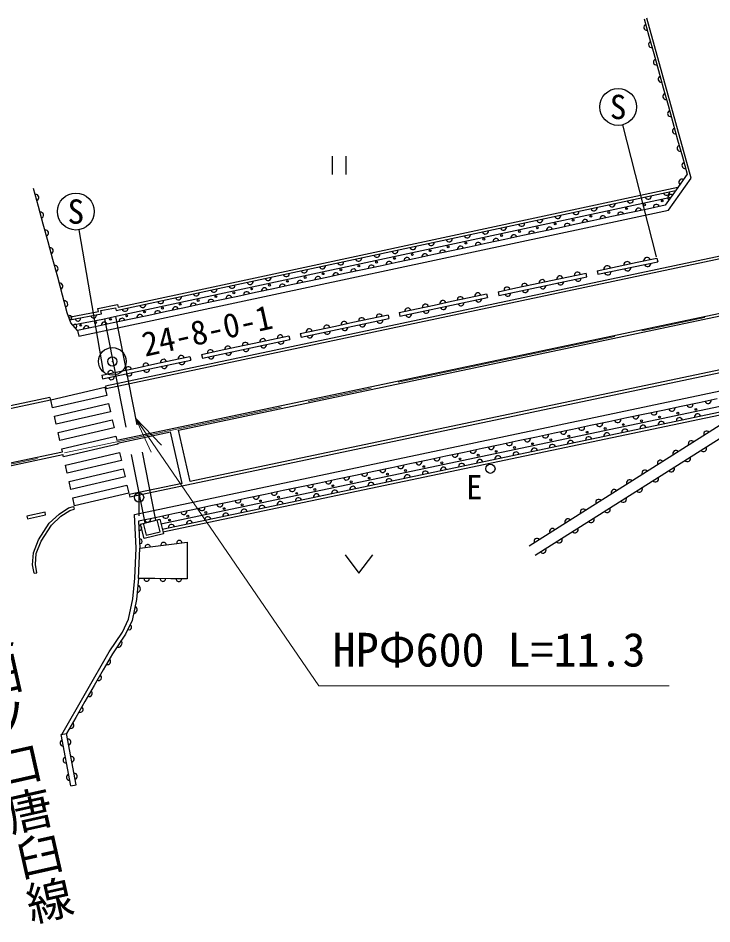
# Model space of a CAD drawing. Units: millimetres, scale not verified. Extents: x 40000 to 680000, y 20000 to 380000.
# Drawn here: x 124885 to 162520, y 263235 to 312375 of the extents above; entities that cross this region are included whole.
import ezdxf
from ezdxf.enums import TextEntityAlignment as Align

# ---------------------------------------------------------------- set-up
doc = ezdxf.new("R2010")
doc.units = ezdxf.units.MM
doc.header["$LTSCALE"] = 1000
doc.header["$PDMODE"] = 32
doc.header["$PDSIZE"] = 500
doc.linetypes.add('CHAIN', pattern=[18.5, 12, -1.5, 3.5, -1.5])
doc.linetypes.add('DASHED', pattern=[7.5, 6, -1.5])
for name, color, linetype, lineweight in [('M-BGD', 7, 'Continuous', 25), ('M-BGD-EXST', 7, 'Continuous', 25), ('M-BMK', 2, 'CHAIN', 13), ('M-BMK-HTXT', 7, 'Continuous', 13), ('M-BMK-SRVR', 3, 'Continuous', 25), ('M-STR-HTXT', 7, 'Continuous', 13), ('M-STR-STRC', 7, 'Continuous', 25)]:
    doc.layers.add(name, color=color, linetype=linetype, lineweight=lineweight)
doc.layers.add('M-OTRS', color=6, linetype='Continuous')
doc.styles.add('@ＭＳ ゴシック', font='')
doc.styles.add('ＭＳ ゴシック', font='')
doc.styles.get('@ＭＳ ゴシック').set_extended_font_data('@MS Gothic')
doc.styles.get('ＭＳ ゴシック').set_extended_font_data('MS Gothic')

# ---------------------------------------------------------------- blocks, each defined once
blk = doc.blocks.new('open_arrow')
at = {"color": 0, "linetype": 'Continuous', "lineweight": -2}
blk.add_lwpolyline([(7.5, 1.25), (0, 0), (7.5, -1.25)], dxfattribs=at)

msp = doc.modelspace()

# ---------------------------------------------------------------- linework, layer by layer
at = {"layer": 'M-BGD'}
for p, q in [((158848, 312338), (159106, 311401)), ((161390, 303688), (158992, 312375)), ((159106, 311401), (159365, 310464)), ((159365, 310464), (159624, 309527)), ((159624, 309527), (159882, 308590)), ((159882, 308590), (160141, 307653)), ((160141, 307653), (160399, 306717)), ((160399, 306717), (160658, 305780)), ((160658, 305780), (160917, 304843)), ((160917, 304843), (161175, 303906)), ((161175, 303906), (160582, 303064)), ((135965, 297907), (160676, 303196)), ((125989, 302163), (125728, 303125)), ((135997, 297760), (160549, 303015)), ((160582, 303064), (159989, 302222)), ((136059, 297467), (160294, 302654)), ((159989, 302222), (159023, 302016)), ((126250, 301201), (125989, 302163)), ((131206, 285439), (209803, 302068)), ((158057, 301810), (157091, 301604)), ((159023, 302016), (158057, 301810)), ((156124, 301398), (155158, 301192)), ((157091, 301604), (156124, 301398)), ((126511, 300238), (126250, 301201)), ((153226, 300780), (152260, 300574)), ((154192, 300986), (153226, 300780)), ((155158, 301192), (154192, 300986)), ((151294, 300368), (150328, 300162)), ((152260, 300574), (151294, 300368)), ((126772, 299276), (126511, 300238)), ((149362, 299956), (148396, 299750)), ((150328, 300162), (149362, 299956)), ((127033, 298313), (126772, 299276)), ((146463, 299338), (145497, 299132)), ((147429, 299544), (146463, 299338)), ((148396, 299750), (147429, 299544)), ((158458, 299128), (159541, 299355)), ((159540, 299353), (159581, 299157)), ((144531, 298926), (143565, 298720)), ((145497, 299132), (144531, 298926)), ((156292, 298673), (157375, 298900)), ((156332, 298475), (159581, 299157)), ((157375, 298900), (158458, 299128)), ((127294, 297351), (127033, 298313)), ((141633, 298308), (140667, 298102)), ((142599, 298514), (141633, 298308)), ((143565, 298720), (142599, 298514)), ((150969, 297335), (155739, 298345)), ((153790, 298139), (154744, 298341)), ((154744, 298341), (155698, 298543)), ((155739, 298345), (155698, 298541)), ((156291, 298671), (156332, 298475)), ((139701, 297896), (138734, 297690)), ((140667, 298102), (139701, 297896)), ((151882, 297735), (152836, 297937)), ((152836, 297937), (153790, 298139)), ((127555, 296389), (127294, 297351)), ((137768, 297484), (136802, 297278)), ((138734, 297690), (137768, 297484)), ((149347, 297214), (150297, 297418)), ((150297, 297416), (150339, 297220)), ((150928, 297533), (151882, 297735)), ((150928, 297531), (150969, 297335)), ((134870, 296867), (133904, 296661)), ((135836, 297073), (134870, 296867)), ((136802, 297278), (135836, 297073)), ((145591, 296202), (150339, 297220)), ((146499, 296603), (147448, 296807)), ((147448, 296807), (148398, 297010)), ((148398, 297010), (149347, 297214)), ((127754, 295849), (127555, 296389)), ((132938, 296455), (131972, 296249)), ((133904, 296661), (132938, 296455)), ((145549, 296399), (146499, 296603)), ((145549, 296397), (145591, 296202)), ((128107, 295425), (127754, 295849)), ((130039, 295837), (129073, 295631)), ((131006, 296043), (130039, 295837)), ((131972, 296249), (131006, 296043)), ((140234, 295074), (144993, 296073)), ((142097, 295671), (143048, 295871)), ((143048, 295871), (144000, 296071)), ((144000, 296071), (144952, 296271)), ((144952, 296268), (144993, 296073)), ((129073, 295631), (128107, 295425)), ((128107, 295422), (128170, 295129)), ((140193, 295272), (141145, 295472)), ((141145, 295472), (142097, 295671)), ((134880, 293935), (139621, 294941)), ((137683, 294736), (138631, 294937)), ((138631, 294937), (139579, 295139)), ((139579, 295136), (139621, 294941)), ((140193, 295270), (140234, 295074)), ((135787, 294334), (136735, 294535)), ((136735, 294535), (137683, 294736)), ((133249, 293818), (134204, 294022)), ((134204, 294020), (134246, 293824)), ((134839, 294133), (135787, 294334)), ((134839, 294130), (134880, 293935)), ((129470, 292803), (134246, 293824)), ((130383, 293205), (131339, 293409)), ((131339, 293409), (132294, 293614)), ((132294, 293614), (133249, 293818)), ((129428, 293000), (130383, 293205)), ((129428, 292998), (129470, 292803)), ((132632, 284940), (166105, 291981)), ((132707, 284649), (166166, 291687)), ((132744, 284504), (166197, 291540)), ((165995, 291494), (152930, 283225)), ((161827, 291511), (160846, 291304)), ((162808, 291719), (161827, 291511)), ((164323, 291146), (152609, 283732)), ((159865, 291096), (158885, 290889)), ((160846, 291304), (159865, 291096)), ((156923, 290474), (155942, 290266)), ((157904, 290681), (156923, 290474)), ((158885, 290889), (157904, 290681)), ((154961, 290059), (153981, 289851)), ((155942, 290266), (154961, 290059)), ((152019, 289436), (151038, 289229)), ((153000, 289644), (152019, 289436)), ((153981, 289851), (153000, 289644)), ((150058, 289021), (149077, 288814)), ((151038, 289229), (150058, 289021)), ((148096, 288606), (147115, 288399)), ((149077, 288814), (148096, 288606)), ((145154, 287984), (144173, 287776)), ((146134, 288191), (145154, 287984)), ((147115, 288399), (146134, 288191)), ((143192, 287569), (142211, 287361)), ((144173, 287776), (143192, 287569)), ((141230, 287154), (140250, 286946)), ((142211, 287361), (141230, 287154)), ((138288, 286531), (137307, 286324)), ((139269, 286739), (138288, 286531)), ((140250, 286946), (139269, 286739)), ((136327, 286116), (135346, 285908)), ((137307, 286324), (136327, 286116)), ((134365, 285701), (133384, 285493)), ((135346, 285908), (134365, 285701)), ((132403, 285286), (131423, 285078)), ((131423, 285078), (131455, 284346)), ((131520, 284929), (132567, 285197)), ((133384, 285493), (132403, 285286)), ((132588, 284511), (132421, 285160)), ((131666, 284967), (131832, 284317)), ((131455, 284346), (131488, 283613)), ((131832, 284317), (132588, 284511)), ((131423, 281977), (131488, 283611)), ((131488, 283613), (132346, 283725)), ((132346, 283725), (133203, 283837)), ((133203, 283837), (134060, 283949)), ((134059, 283947), (134047, 281952)), ((131423, 281980), (131313, 280839)), ((132298, 281971), (131423, 281980)), ((133172, 281963), (132298, 281971)), ((134047, 281955), (133172, 281963)), ((131313, 280839), (131069, 279703)), ((131069, 279703), (130718, 278961)), ((130718, 278961), (129999, 277891)), ((129999, 277891), (129502, 277026)), ((129502, 277026), (129005, 276161)), ((129005, 276161), (128508, 275296)), ((128508, 275296), (128011, 274431)), ((128011, 274431), (127514, 273566)), ((127219, 273509), (127514, 273564)), ((127736, 270720), (127219, 273509)), ((128031, 270774), (127514, 273564)), ((127736, 270720), (128031, 270774))]:
    msp.add_line(p, q, dxfattribs=at)
at = {"layer": 'M-BGD', "linetype": 'DASHED'}
for p, q in [((129579, 296062), (131752, 284989)), ((130164, 296195), (132335, 285138))]:
    msp.add_line(p, q, dxfattribs=at)
at = {"layer": 'M-BGD'}
for points in [[(128170, 295129), (160166, 301951), (161390, 303688)], [(127644, 296144), (129238, 296451), (129204, 296626), (130274, 296837), (130312, 296689), (135965, 297907)], [(127697, 296002), (129414, 296333), (129380, 296508), (130164, 296662), (130203, 296512), (135997, 297760)], [(127854, 295727), (129476, 296039), (130268, 296219), (136060, 297467)], [(127255, 273516), (129828, 277995), (130544, 279057), (130878, 279765), (131114, 280867), (131223, 281991), (131288, 283610), (131206, 285439)], [(132567, 285197), (132770, 284402), (131723, 284139), (131520, 284929)]]:
    msp.add_lwpolyline(points, dxfattribs=at)
for centre in [(158863, 302247), (159831, 302454), (156926, 301832), (157894, 302039), (154020, 301209), (154988, 301416), (155957, 301624), (152083, 300794), (153051, 301001), (150145, 300379), (151114, 300586), (147240, 299756), (148208, 299963), (149177, 300171), (145302, 299341), (146271, 299548), (143365, 298926), (144334, 299133), (140459, 298303), (141428, 298510), (142397, 298718), (138522, 297888), (139491, 298095), (135616, 297265), (136585, 297473), (137554, 297680), (133679, 296850), (134648, 297057), (131742, 296435), (132711, 296642), (129089, 295865), (129894, 296034), (130773, 296227), (128279, 295709), (160670, 290942), (161654, 291149), (158701, 290528), (159685, 290735), (155747, 289907), (156732, 290114), (157716, 290321), (153778, 289492), (154763, 289699), (151809, 289078), (152794, 289285), (148856, 288457), (149841, 288664), (150825, 288871), (146887, 288043), (147872, 288250), (143934, 287422), (144918, 287629), (145903, 287836), (141965, 287008), (142949, 287215), (139996, 286593), (140980, 286800), (137042, 285972), (138027, 286179), (139011, 286386), (135073, 285558), (136058, 285765), (133104, 285144), (134089, 285351)]:
    msp.add_circle(centre, 50, dxfattribs=at)
for centre, radius, start, end in [((158989, 311873), 162, 109.8291, 281.0309), ((159248, 310936), 162, 109.8296, 281.0304), ((159506, 309999), 162, 109.8298, 281.0319), ((159765, 309062), 162, 109.8298, 281.0319), ((160023, 308125), 162, 109.8298, 281.0319), ((160282, 307188), 162, 109.8302, 281.0311), ((160541, 306252), 162, 109.8316, 281.0301), ((160799, 305315), 162, 109.8311, 281.0306), ((161058, 304378), 162, 109.8316, 281.0301), ((160898, 303472), 173, 62.5533, 227.1329), ((125842, 302640), 167, 291.0444, 99.3142), ((159072, 302720), 168, 198.353, 5.8082), ((160054, 302930), 168, 198.3534, 5.8078), ((160304, 302629), 173, 62.5548, 227.1314), ((157108, 302300), 168, 198.353, 5.8082), ((158090, 302510), 168, 198.353, 5.8082), ((159509, 302104), 165, 17.3617, 186.7096), ((126103, 301677), 167, 291.0444, 99.3142), ((155144, 301879), 168, 198.353, 5.8082), ((156126, 302089), 168, 198.3525, 5.809), ((157577, 301692), 165, 17.3619, 186.7076), ((158543, 301898), 165, 17.3615, 186.708), ((152197, 301249), 168, 198.353, 5.8082), ((153180, 301459), 168, 198.3525, 5.809), ((154162, 301669), 168, 198.353, 5.8082), ((154678, 301074), 165, 17.3615, 186.708), ((155645, 301280), 165, 17.3615, 186.708), ((156611, 301486), 165, 17.3624, 186.7068), ((126364, 300715), 167, 291.0442, 99.3127), ((150233, 300828), 168, 198.353, 5.8082), ((151215, 301038), 168, 198.353, 5.8082), ((152746, 300662), 165, 17.3605, 186.7087), ((153712, 300868), 165, 17.3615, 186.708), ((148269, 300408), 168, 198.353, 5.8082), ((149251, 300618), 168, 198.3525, 5.809), ((150814, 300250), 165, 17.3617, 186.7096), ((151780, 300456), 165, 17.3615, 186.708), ((126625, 299753), 167, 291.0442, 99.3127), ((145323, 299777), 168, 198.353, 5.8082), ((146305, 299988), 168, 198.3525, 5.809), ((147287, 300198), 168, 198.353, 5.8082), ((147916, 299632), 165, 17.3615, 186.708), ((148882, 299838), 165, 17.3624, 186.7068), ((149848, 300044), 165, 17.3615, 186.708), ((143359, 299357), 168, 198.353, 5.8082), ((144341, 299567), 168, 198.353, 5.8082), ((145983, 299220), 165, 17.3615, 186.708), ((146950, 299426), 165, 17.3615, 186.708), ((159007, 299204), 188, 23.6079, 180.0934), ((126886, 298790), 167, 291.0444, 99.3142), ((141394, 298937), 168, 198.353, 5.8082), ((142377, 299147), 168, 198.3525, 5.809), ((144051, 298808), 165, 17.3617, 186.7096), ((145017, 299014), 165, 17.3624, 186.7068), ((156841, 298749), 188, 23.6071, 180.0945), ((157924, 298976), 188, 23.6079, 180.095), ((157949, 298856), 188, 203.6061, 0.0953), ((159032, 299083), 188, 203.6079, 0.095), ((138448, 298306), 168, 198.353, 5.8082), ((139430, 298516), 168, 198.3525, 5.809), ((140412, 298726), 168, 198.353, 5.8082), ((141153, 298190), 165, 17.3624, 186.7068), ((142119, 298396), 165, 17.3617, 186.7096), ((143085, 298602), 165, 17.3615, 186.708), ((154270, 298227), 163, 16.5473, 187.3738), ((155224, 298430), 163, 16.5496, 187.3716), ((155260, 298259), 163, 196.55, 7.3707), ((156866, 298629), 188, 203.6079, 0.095), ((127147, 297828), 167, 291.0444, 99.3142), ((136484, 297886), 168, 198.353, 5.8082), ((137466, 298096), 168, 198.353, 5.8082), ((139221, 297778), 165, 17.3615, 186.708), ((140187, 297984), 165, 17.3615, 186.708), ((152362, 297823), 163, 16.5482, 187.3726), ((153316, 298025), 163, 16.5502, 187.3723), ((153352, 297855), 163, 196.5482, 7.3726), ((154306, 298057), 163, 196.5502, 7.3723), ((134545, 297465), 165, 197.4844, 6.8416), ((135511, 297674), 165, 197.4843, 6.84), ((136322, 297160), 165, 17.3624, 186.7068), ((137288, 297366), 165, 17.3619, 186.7076), ((138255, 297572), 165, 17.3615, 186.708), ((149825, 297304), 162, 16.465, 187.7502), ((151408, 297621), 163, 16.5497, 187.3732), ((151444, 297451), 163, 196.5477, 7.3734), ((152398, 297653), 163, 196.5497, 7.3732), ((127408, 296865), 167, 291.0444, 99.3142), ((131649, 296841), 165, 197.4849, 6.8407), ((132614, 297049), 165, 197.4849, 6.8407), ((133580, 297257), 165, 197.4844, 6.8416), ((134390, 296749), 165, 17.3615, 186.708), ((135356, 296955), 165, 17.3617, 186.7096), ((146976, 296693), 162, 16.4631, 187.7521), ((147926, 296897), 162, 16.4656, 187.751), ((148875, 297100), 162, 16.4655, 187.7494), ((148912, 296929), 162, 196.4655, 7.7494), ((149861, 297133), 162, 196.4651, 7.7518), ((130683, 296633), 165, 197.4849, 6.8407), ((132458, 296337), 165, 17.3624, 186.7068), ((133424, 296543), 165, 17.3619, 186.7076), ((144479, 296158), 163, 16.2847, 187.4247), ((146026, 296489), 162, 16.4631, 187.7521), ((146063, 296318), 162, 196.4632, 7.7521), ((147013, 296521), 162, 196.465, 7.7502), ((147962, 296725), 162, 196.4655, 7.7494), ((127696, 296134), 106, 265.3884, 135.1088), ((128127, 296083), 146, 189.2516, 12.5541), ((128986, 296248), 146, 189.2491, 12.5546), ((129560, 295719), 165, 17.3619, 186.7076), ((130526, 295925), 165, 17.3615, 186.708), ((131492, 296131), 165, 17.3615, 186.708), ((142575, 295759), 163, 16.2865, 187.4229), ((143527, 295959), 163, 16.2861, 187.4233), ((144515, 295987), 163, 196.2866, 7.4245), ((127967, 295667), 103, 282.7973, 156.691), ((128594, 295513), 165, 17.3605, 186.7087), ((140672, 295359), 163, 16.2861, 187.4233), ((141623, 295559), 163, 16.2857, 187.4241), ((141659, 295388), 163, 196.2865, 7.4229), ((142611, 295588), 163, 196.2861, 7.4233), ((143563, 295788), 163, 196.2865, 7.4229), ((138160, 294825), 162, 16.2165, 187.744), ((139108, 295026), 162, 16.2161, 187.7443), ((139144, 294854), 162, 196.2162, 7.746), ((140708, 295188), 163, 196.2861, 7.4233), ((135316, 294222), 162, 16.2161, 187.7443), ((136264, 294423), 162, 16.2161, 187.7443), ((137212, 294624), 162, 16.2161, 187.7443), ((137248, 294452), 162, 196.2165, 7.7439), ((138196, 294653), 162, 196.2161, 7.7443), ((132774, 293703), 163, 16.7636, 187.3902), ((133729, 293907), 163, 16.7631, 187.3895), ((135352, 294049), 162, 196.2161, 7.7443), ((136300, 294251), 162, 196.2161, 7.7443), ((130864, 293294), 163, 16.7646, 187.3896), ((131819, 293498), 163, 16.7636, 187.3902), ((132810, 293533), 163, 196.7627, 7.3899), ((133766, 293738), 163, 196.7632, 7.3911), ((129909, 293090), 163, 16.7631, 187.3895), ((129945, 292920), 163, 196.7632, 7.3911), ((130900, 293125), 163, 196.7636, 7.3902), ((131855, 293329), 163, 196.7655, 7.3884), ((161333, 291425), 168, 198.1125, 5.7781), ((162314, 291633), 168, 198.1149, 5.7774), ((159371, 291010), 168, 198.1126, 5.7797), ((160352, 291218), 168, 198.1149, 5.7774), ((161742, 290740), 169, 18.2231, 185.5328), ((157410, 290595), 168, 198.1145, 5.7778), ((158391, 290803), 168, 198.114, 5.7786), ((159774, 290326), 169, 18.2232, 185.5344), ((160758, 290533), 169, 18.2259, 185.5314), ((154467, 289973), 168, 198.1126, 5.7797), ((155448, 290180), 168, 198.1149, 5.7774), ((156429, 290388), 168, 198.1125, 5.7781), ((157806, 289912), 169, 18.2236, 185.532), ((158790, 290119), 169, 18.224, 185.5332), ((162240, 289811), 166, 37.7989, 206.8619), ((152506, 289558), 168, 198.1145, 5.7778), ((153487, 289765), 168, 198.1149, 5.7774), ((154853, 289291), 169, 18.224, 185.5332), ((155837, 289498), 169, 18.2236, 185.5336), ((156822, 289705), 169, 18.2259, 185.5314), ((161403, 289282), 166, 37.7969, 206.8625), ((149563, 288935), 168, 198.1122, 5.7805), ((150544, 289143), 168, 198.1145, 5.7778), ((151525, 289350), 168, 198.1121, 5.7789), ((152885, 288877), 169, 18.225, 185.5326), ((153869, 289084), 169, 18.2236, 185.532), ((162063, 289036), 173, 220.0837, 24.5764), ((147602, 288520), 168, 198.1145, 5.7778), ((148583, 288728), 168, 198.1145, 5.7778), ((150917, 288463), 169, 18.2236, 185.5336), ((151901, 288670), 169, 18.224, 185.5332), ((160567, 288752), 166, 37.7959, 206.8635), ((161192, 288484), 173, 220.0837, 24.5764), ((145640, 288105), 168, 198.1145, 5.7778), ((146621, 288312), 168, 198.1129, 5.7777), ((147965, 287842), 169, 18.224, 185.5332), ((148949, 288049), 169, 18.2255, 185.5317), ((149933, 288256), 169, 18.2239, 185.5316), ((159730, 288222), 166, 37.7979, 206.863), ((160321, 287933), 173, 220.0837, 24.5764), ((142698, 287482), 168, 198.114, 5.7786), ((143679, 287690), 168, 198.1145, 5.7778), ((144659, 287897), 168, 198.113, 5.7793), ((145996, 287428), 169, 18.2231, 185.5328), ((146981, 287635), 169, 18.2236, 185.532), ((158893, 287693), 166, 37.7959, 206.8635), ((140736, 287067), 168, 198.114, 5.7786), ((141717, 287275), 168, 198.1125, 5.7781), ((144028, 287014), 169, 18.2232, 185.5344), ((145012, 287221), 169, 18.2255, 185.5317), ((158056, 287163), 166, 37.7969, 206.8625), ((159450, 287382), 173, 220.0837, 24.5764), ((138775, 286652), 168, 198.1145, 5.7778), ((139756, 286860), 168, 198.1126, 5.7797), ((141076, 286393), 169, 18.2259, 185.5314), ((142060, 286600), 169, 18.2236, 185.532), ((143044, 286807), 169, 18.2239, 185.5316), ((157220, 286634), 166, 37.7973, 206.8635), ((158579, 286830), 173, 220.0837, 24.5764), ((135832, 286030), 168, 198.1149, 5.7774), ((136813, 286237), 168, 198.1125, 5.7781), ((137794, 286445), 168, 198.1149, 5.7774), ((139108, 285979), 169, 18.2239, 185.5316), ((140092, 286186), 169, 18.2236, 185.5336), ((156383, 286104), 166, 37.7969, 206.8625), ((157708, 286279), 173, 220.0837, 24.5764), ((133871, 285615), 168, 198.114, 5.7786), ((134852, 285822), 168, 198.1126, 5.7797), ((136155, 285358), 169, 18.224, 185.5332), ((137140, 285565), 169, 18.225, 185.5326), ((138124, 285772), 169, 18.2236, 185.532), ((155546, 285574), 166, 37.7989, 206.8619), ((156837, 285728), 173, 220.0847, 24.5754), ((131909, 285200), 168, 198.1125, 5.7781), ((132890, 285407), 168, 198.1145, 5.7778), ((134187, 284944), 169, 18.2239, 185.5316), ((135171, 285151), 169, 18.2231, 185.5328), ((154709, 285045), 166, 37.7963, 206.8646), ((155966, 285177), 173, 220.0837, 24.5764), ((131464, 284713), 125, 260.9215, 104.225), ((133203, 284737), 169, 18.2236, 185.5336), ((153873, 284515), 166, 37.7959, 206.8635), ((155095, 284625), 173, 220.0837, 24.5764), ((131497, 283981), 125, 260.9194, 104.2249), ((133630, 283899), 144, 5.1239, 189.7507), ((153036, 283986), 166, 37.7987, 206.8612), ((154224, 284074), 173, 220.0837, 24.5764), ((131916, 283675), 144, 5.1239, 189.7507), ((132773, 283787), 144, 5.1219, 189.7507), ((153353, 283523), 173, 220.0837, 24.5764), ((131321, 281413), 197, 278.2092, 70.754), ((131860, 281971), 146, 177.8208, 1.0886), ((132735, 281963), 146, 177.8208, 1.0886), ((133609, 281955), 146, 177.8208, 1.0886), ((131142, 280281), 200, 272.3351, 63.4051), ((130905, 279326), 137, 239.4712, 70.03), ((130293, 278470), 229, 256.2003, 35.8995), ((129735, 277467), 167, 246.014, 54.231), ((129238, 276602), 167, 246.0114, 54.2336), ((128741, 275737), 167, 246.0131, 54.2319), ((128244, 274872), 167, 246.0114, 54.2336), ((127747, 274007), 167, 246.0147, 54.2312), ((127592, 273100), 158, 283.3459, 97.6738), ((127313, 273048), 158, 103.347, 277.6748), ((127485, 272118), 158, 103.3478, 277.6719), ((127765, 272170), 158, 283.347, 97.6748), ((127658, 271188), 158, 103.3474, 277.6744), ((127937, 271240), 158, 283.3454, 97.6746)]:
    msp.add_arc(centre, radius, start, end, dxfattribs=at)
at = {"layer": 'M-BGD-EXST'}
for p, q in [((159508, 299426), (157681, 306586)), ((141918, 304893), (141918, 303893)), ((142668, 304893), (142668, 303893)), ((129525, 293207), (128190, 300893)), ((131446, 285370), (131446, 286620))]:
    msp.add_line(p, q, dxfattribs=at)
msp.add_lwpolyline([(142630, 283256), (143377, 282254), (144130, 283251)], dxfattribs=at)
for centre, radius in [((157433, 307555), 1000), ((128018, 301879), 1000), ((150505, 287928), 250), ((131446, 286370), 250)]:
    msp.add_circle(centre, radius, dxfattribs=at)
at = {"layer": 'M-BMK'}
msp.add_line((73109, 277319), (169482, 297681), dxfattribs=at)
at = {"layer": 'M-BMK-SRVR'}
msp.add_circle((129997, 293749), 750, dxfattribs=at)
msp.add_point((129997, 293749), dxfattribs=at)
at = {"layer": 'M-OTRS'}
msp.add_point((129997, 293749), dxfattribs=at)
at = {"layer": 'M-STR-HTXT'}
msp.add_lwpolyline([(131250, 290667), (141203, 276144), (160203, 276144)], dxfattribs=at)
at = {"layer": 'M-STR-STRC'}
for p, q in [((209256, 309271), (129624, 292402)), ((209287, 309124), (129655, 292255)), ((209615, 302988), (130944, 286381)), ((209584, 303135), (134226, 287228)), ((130243, 289471), (169471, 297746)), ((133590, 290023), (169504, 297600)), ((129624, 292402), (129655, 292255)), ((126655, 291665), (129597, 292346)), ((129696, 291907), (126753, 291225)), ((129597, 292346), (129696, 291907)), ((126644, 291642), (113800, 288923)), ((126612, 291788), (126644, 291642)), ((126753, 291225), (126655, 291665)), ((126853, 290780), (129796, 291462)), ((129796, 291462), (129894, 291023)), ((129894, 291023), (126952, 290341)), ((126952, 290341), (126853, 290780)), ((127052, 289896), (129994, 290577)), ((129994, 290577), (130093, 290138)), ((130093, 290138), (127150, 289456)), ((130275, 289324), (133149, 289931)), ((133786, 287135), (133149, 289931)), ((134226, 287228), (133590, 290023)), ((127150, 289456), (127052, 289896)), ((127250, 289011), (130193, 289693)), ((130193, 289693), (130243, 289471)), ((127287, 288846), (127250, 289011)), ((130291, 289254), (127349, 288572)), ((130275, 289324), (130291, 289254)), ((73121, 277246), (127320, 288700)), ((114356, 286113), (127287, 288846)), ((127349, 288572), (127320, 288700)), ((127449, 288127), (130391, 288808)), ((130391, 288808), (130490, 288369)), ((127547, 287688), (127449, 288127)), ((130490, 288369), (127547, 287688)), ((127647, 287242), (130590, 287924)), ((130688, 287485), (127746, 286803)), ((130590, 287924), (130688, 287485)), ((127746, 286803), (127647, 287242)), ((127846, 286358), (130788, 287039)), ((130788, 287039), (130887, 286600)), ((133786, 287135), (130913, 286528)), ((130887, 286600), (127945, 285919)), ((130913, 286528), (130944, 286381)), ((127945, 285919), (127846, 286358)), ((126345, 285578), (125354, 285362)), ((127897, 285876), (127933, 285731)), ((125748, 282261), (125896, 282286))]:
    msp.add_line(p, q, dxfattribs=at)
for points in [[(126612, 291788), (84526, 282881), (71739, 280177)], [(125354, 285362), (125386, 285215), (126377, 285432), (126345, 285578)], [(125748, 282261), (125671, 282717), (125720, 283360), (125994, 284075), (126573, 284971), (127110, 285471), (127625, 285808), (127897, 285876)], [(125896, 282286), (125822, 282724), (125868, 283326), (126129, 284007), (126689, 284874), (127203, 285352), (127686, 285669), (127933, 285731)]]:
    msp.add_lwpolyline(points, dxfattribs=at)

# ---------------------------------------------------------------- block references
at = {"layer": 'M-STR-HTXT', "xscale": 267, "yscale": 267, "rotation": 304.4}
msp.add_blockref('open_arrow', (131250, 290667), dxfattribs=at)

# ---------------------------------------------------------------- texts
at = {"layer": 'M-BGD-EXST', "style": 'ＭＳ ゴシック'}
for s, p in [('S', (157433, 307555)), ('S', (128018, 301879)), ('E', (149631, 286925))]:
    msp.add_text(s, height=1320, dxfattribs=at).set_placement(p, align=Align.MIDDLE_CENTER)
at = {"layer": 'M-BMK-HTXT', "style": '@ＭＳ ゴシック'}
msp.add_text('市道田ノ口唐臼線', height=1833, rotation=282.661, dxfattribs=at).set_placement((125400, 262976), align=Align.BOTTOM_RIGHT)
at = {"layer": 'M-BMK-SRVR', "style": 'ＭＳ ゴシック'}
msp.add_text('24-8-0-1', height=1320, rotation=12.477, dxfattribs=at).set_placement((135362, 294392), align=Align.BOTTOM_CENTER)
at = {"layer": 'M-STR-HTXT', "style": 'ＭＳ ゴシック'}
msp.add_text('HPΦ600 L=11.3', height=1833, dxfattribs=at).set_placement((141953, 276644), align=Align.BOTTOM_LEFT)

doc.saveas('drawing.dxf')
